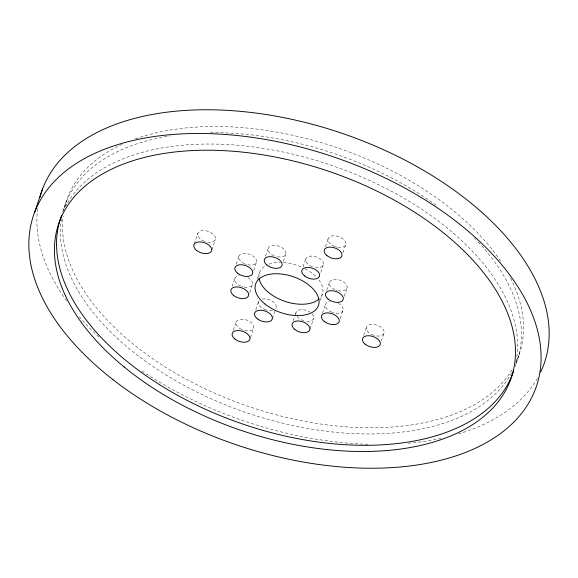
<?xml version="1.0" encoding="UTF-8"?>
<svg xmlns="http://www.w3.org/2000/svg" width="578" height="578" viewBox="0 0 578 578"><rect width="100%" height="100%" fill="white"/><g stroke="black" fill="none" stroke-linecap="round" stroke-linejoin="round"><path stroke-width="0.43" stroke-dasharray="2.89 2.17" d="M62.699 212.068L66.463 201.021M194.222 243.995L197.806 233.461M211.844 249.92L215.428 239.386M236.142 264.218L238.902 256.119M232.06 286.565L234.82 278.466M233.353 330.183L236.106 322.083M253.641 270.49L256.394 262.39M249.674 292.526L252.427 284.427M257.253 279.239L259.464 272.758M265.461 256.285L268.221 248.186M255.808 309.707L258.561 301.608M250.419 337.725L253.728 328.001M283.35 261.429L285.835 254.139M272.476 318.406L276.06 307.879M303.045 266.884L305.798 258.785M293.27 320.617L294.65 316.571M294.925 315.754L296.03 312.517M325.371 246.755L328.131 238.656M320.819 272.346L323.297 265.049M310.054 329.005L313.637 318.471M320.19 300.379L322.401 293.906M326.671 290.337L329.431 282.237M342.992 252.68L345.752 244.581M322.43 313.182L325.465 304.274M344.286 296.29L347.038 288.191M340.204 318.644L342.964 310.545A9.299 5.318 18.8 0 0 338.289 303.392M363.678 335.37L366.438 327.271M381.299 341.295L384.059 333.195M515.027 366.741L519.615 353.266M511.682 372.882A239.025 136.755 18.8 0 1 246.307 412.605A239.025 136.755 18.8 0 1 61.499 218.918M63.356 210.493A239.025 136.755 18.8 0 1 170.308 135.881M210.471 132.694A239.025 136.755 18.8 0 1 437.322 206.086M474.704 238.266A239.025 136.755 18.8 0 1 475.86 239.465M478.223 241.972A239.025 136.755 18.8 0 1 515.742 364.299M318.94 279.969A33.199 18.995 18.8 0 1 319.945 298.06M258.98 277.577A33.199 18.995 18.8 0 1 264.97 266.075M268.943 264.16A33.199 18.995 18.8 0 1 280.308 262.405M283.523 262.535A33.199 18.995 18.8 0 1 301.998 267.289M305.076 268.784A33.199 18.995 18.8 0 1 316.773 277.404M262.275 299.072A9.299 5.318 18.8 0 1 273.242 301.918A9.299 5.318 18.8 0 1 275.294 309.006M272.346 310.415A9.299 5.318 18.8 0 1 266.465 310.046M265.902 309.88A9.299 5.318 18.8 0 1 259.327 300.473M312.091 313.854A9.299 5.318 18.8 0 1 312.821 319.764A9.299 5.318 18.8 0 1 304.83 321.007M303.703 320.718A9.299 5.318 18.8 0 1 296.976 316.419M295.936 314.222A9.299 5.318 18.8 0 1 300.271 309.743A9.299 5.318 18.8 0 1 310.104 312.199M342.964 310.545A9.299 5.318 18.8 0 1 334.489 312.98M333.925 312.857A9.299 5.318 18.8 0 1 332.256 312.358M331.707 312.149A9.299 5.318 18.8 0 1 325.32 306.13A9.299 5.318 18.8 0 1 329.655 301.651M334.929 289.614A9.299 5.318 18.8 0 1 331.837 279.94A9.299 5.318 18.8 0 1 346.504 284.903A9.299 5.318 18.8 0 1 338.231 290.727M337.111 290.438A9.299 5.318 18.8 0 1 336.006 290.062M312.048 266.66A9.299 5.318 18.8 0 1 308.211 256.618A9.299 5.318 18.8 0 1 323.16 262.282A9.299 5.318 18.8 0 1 312.59 266.863M274.254 255.794A9.299 5.318 18.8 0 1 270.757 245.838A9.299 5.318 18.8 0 1 285.611 251.466A9.299 5.318 18.8 0 1 275.345 256.206M244.61 263.77A9.299 5.318 18.8 0 1 241.178 254.009A9.299 5.318 18.8 0 1 255.953 259.002A9.299 5.318 18.8 0 1 247.362 264.702M246.242 264.392A9.299 5.318 18.8 0 1 245.144 263.994M247.948 277.57A9.299 5.318 18.8 0 1 252.369 284.578A9.299 5.318 18.8 0 1 244.183 287.071M243.056 286.825A9.299 5.318 18.8 0 1 241.944 286.493M240.853 286.074A9.299 5.318 18.8 0 1 234.697 279.99A9.299 5.318 18.8 0 1 239.306 275.663M241.647 329.453A9.299 5.318 18.8 0 1 238.627 319.728A9.299 5.318 18.8 0 1 253.316 324.959A9.299 5.318 18.8 0 1 244.386 330.428M243.266 330.096A9.299 5.318 18.8 0 1 242.175 329.684M204.41 241.286A9.299 5.318 18.8 0 1 200.06 231.214A9.299 5.318 18.8 0 1 215.132 236.583A9.299 5.318 18.8 0 1 204.959 241.481M334.741 246.474A9.299 5.318 18.8 0 1 329.901 236.648A9.299 5.318 18.8 0 1 344.871 240.795A9.299 5.318 18.8 0 1 337.53 247.247M336.967 247.138A9.299 5.318 18.8 0 1 335.291 246.669M373.59 335.291A9.299 5.318 18.8 0 1 368.323 325.204A9.299 5.318 18.8 0 1 383.568 330.024A9.299 5.318 18.8 0 1 374.147 335.464M65.502 206.649A239.025 136.755 18.8 0 1 67.171 203.608M67.604 202.856A239.025 136.755 18.8 0 1 336.656 167.129A239.025 136.755 18.8 0 1 515.865 362.478M537.417 378.25A265.584 151.956 18.8 0 1 456.468 434.519M441.144 438.362A265.584 151.956 18.8 0 1 408.408 443.261M368.049 444.338A265.584 151.956 18.8 0 1 141.783 370.924M98.795 336.996A265.584 151.956 18.8 0 1 78.044 315.357M66.643 300.885A265.584 151.956 18.8 0 1 37.866 207.134M510.504 278.069A239.025 136.755 18.8 0 1 515.771 362.839M512.05 369.71A239.025 136.755 18.8 0 1 248.41 406.413A239.025 136.755 18.8 0 1 63.11 216.179M64.613 207.647A239.025 136.755 18.8 0 1 122.052 144.312M135.519 138.857A239.025 136.755 18.8 0 1 500.837 261.596"/><path stroke-width="0.87" d="M34.601 212.343L42.678 188.63M319.034 298.963A33.199 18.995 18.8 0 1 285.026 301.384A33.199 18.995 18.8 0 1 259.175 278.856M513.647 370.794A239.025 136.755 18.8 0 1 245.289 424.902A239.025 136.755 18.8 0 1 60.235 219.365M60.495 218.549A239.025 136.755 18.8 0 1 61.636 215.305M39.774 197.727A265.584 151.956 18.8 0 1 344.987 134.327A265.584 151.956 18.8 0 1 540.661 372.051M264.738 303.855A33.199 18.995 18.8 0 0 318.102 306.354A33.199 18.995 18.8 0 0 278.365 273.799A33.199 18.995 18.8 0 0 264.738 303.855M257.376 318.803A9.299 5.318 18.8 0 0 272.202 319.215A9.299 5.318 18.8 0 0 260.772 310.227A9.299 5.318 18.8 0 0 257.376 318.803M294.701 329.388A9.299 5.318 18.8 0 0 309.656 330.125A9.299 5.318 18.8 0 0 298.566 320.992A9.299 5.318 18.8 0 0 294.701 329.388M324.28 321.469A9.299 5.318 18.8 0 0 339.098 321.881A9.299 5.318 18.8 0 0 327.675 312.893A9.299 5.318 18.8 0 0 324.28 321.469M328.102 299.108A9.299 5.318 18.8 0 0 343.057 299.845A9.299 5.318 18.8 0 0 331.967 290.712A9.299 5.318 18.8 0 0 328.102 299.108M304.62 275.973A9.299 5.318 18.8 0 0 319.439 276.392A9.299 5.318 18.8 0 0 308.009 267.404A9.299 5.318 18.8 0 0 304.62 275.973M266.892 265.056A9.299 5.318 18.8 0 0 281.847 265.793A9.299 5.318 18.8 0 0 270.757 256.661A9.299 5.318 18.8 0 0 266.892 265.056M237.717 273.315A9.299 5.318 18.8 0 0 252.535 273.726A9.299 5.318 18.8 0 0 241.113 264.738A9.299 5.318 18.8 0 0 237.717 273.315M233.49 295.336A9.299 5.318 18.8 0 0 248.446 296.073A9.299 5.318 18.8 0 0 237.356 286.941A9.299 5.318 18.8 0 0 233.49 295.336M365.13 344.148A9.299 5.318 18.8 0 0 380.071 344.849A9.299 5.318 18.8 0 0 368.945 335.731A9.299 5.318 18.8 0 0 365.13 344.148M234.805 338.954A9.299 5.318 18.8 0 0 249.747 339.654A9.299 5.318 18.8 0 0 238.62 330.537A9.299 5.318 18.8 0 0 234.805 338.954M196.498 250.339A9.299 5.318 18.8 0 0 211.447 251.04A9.299 5.318 18.8 0 0 200.32 241.922A9.299 5.318 18.8 0 0 196.498 250.339M326.83 255.527A9.299 5.318 18.8 0 0 341.771 256.227A9.299 5.318 18.8 0 0 330.645 247.117A9.299 5.318 18.8 0 0 326.83 255.527M112.934 379.63A265.584 151.956 18.8 0 0 535.322 389.37A265.584 151.956 18.8 0 0 206.635 133.569A265.584 151.956 18.8 0 0 112.934 379.63M124.183 367.008A239.025 136.755 18.8 0 0 508.423 384.991A239.025 136.755 18.8 0 0 222.277 150.569A239.025 136.755 18.8 0 0 124.183 367.008"/></g></svg>
